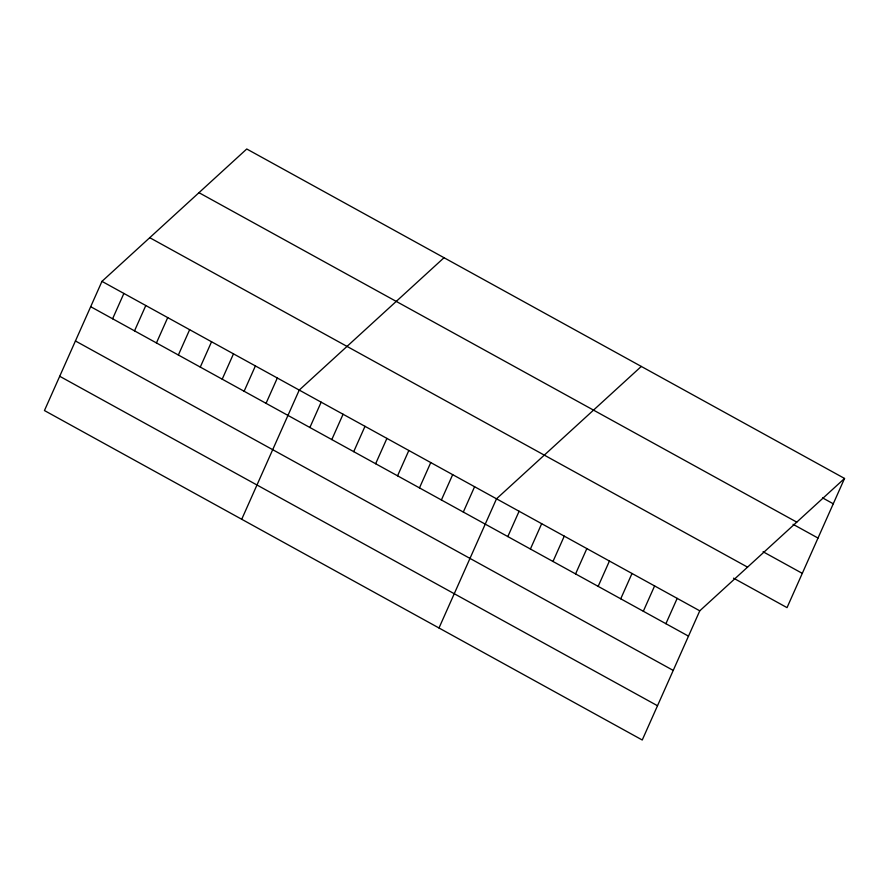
<?xml version="1.0" encoding="UTF-8"?>
<svg xmlns="http://www.w3.org/2000/svg" width="889" height="889" viewBox="0 0 889 889"><rect width="100%" height="100%" fill="white"/><g stroke="black" fill="none" stroke-linecap="round" stroke-linejoin="round"><path stroke-width="1.33" d="M101.968 281.368L44.45 410.551L642.247 740.004L699.765 610.821L844.55 478.449L246.753 148.996L101.968 281.368L699.765 610.821M112.603 318.773L123.882 293.448M134.528 330.852L145.807 305.527M156.442 342.932L167.721 317.606M178.367 355.011L189.646 329.686M200.281 367.09L211.56 341.765M222.206 379.181L233.485 353.844M244.119 391.26L255.399 365.924M266.044 403.339L277.324 378.003M241.719 519.265L299.237 390.082L444.022 257.721M309.883 427.498L321.162 402.161M331.797 439.577L343.076 414.241M353.722 451.656L365.001 426.32M375.636 463.736L386.915 438.399M397.561 475.815L408.84 450.49M419.475 487.894L430.754 462.569M441.4 499.974L452.679 474.648M463.313 512.053L474.593 486.728M438.999 627.99L496.518 498.807L641.302 366.435M507.819 536.578L519.098 511.253M530.4 549.024L541.679 523.699M552.991 561.47L564.259 536.145M575.572 573.916L586.851 548.591M598.153 586.362L609.432 561.037M620.733 598.808L632.012 573.483M643.325 611.254L654.604 585.929M665.905 623.7L677.185 598.375M844.55 478.449L787.032 607.631L733.547 578.161M822.569 497.884L833.271 503.785M198.969 192.68L796.766 522.132M793.055 524.299L818.013 538.056M763.073 551.747L802.289 573.361M149.741 237.685L747.549 567.138M90.689 306.694L688.486 636.146M75.432 340.965L673.229 670.417M59.707 376.28L657.504 705.733"/></g></svg>
